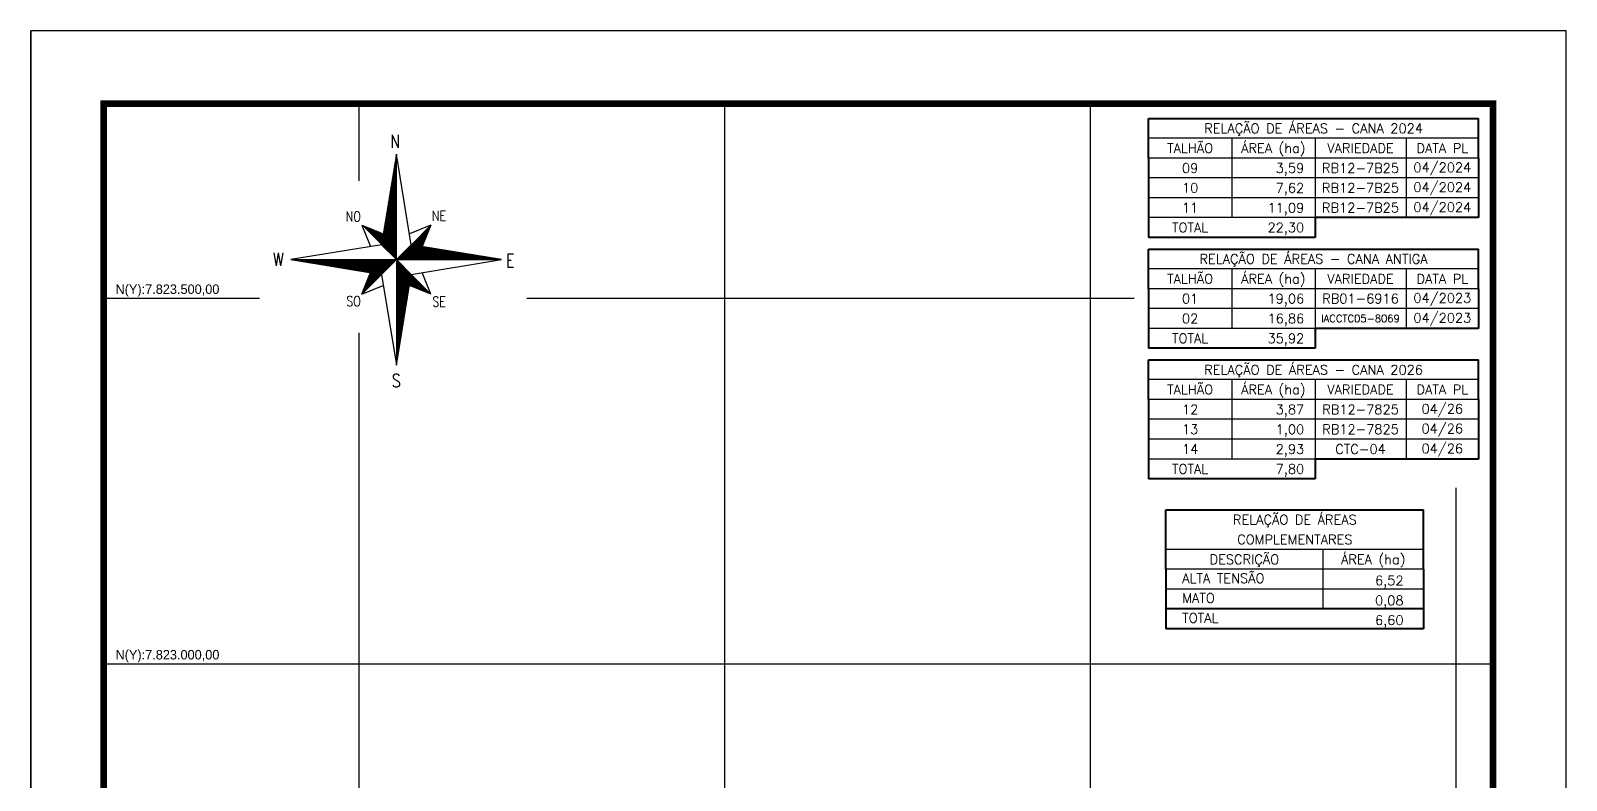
# Model space of a CAD drawing. Extents: x 735951 to 738051, y 7820896 to 7823866.
# Drawn here: x 735951 to 738051, y 7822841 to 7823866 of the extents above; entities that cross this region are included whole.
import ezdxf
from ezdxf.enums import TextEntityAlignment as Align

# ---------------------------------------------------------------- set-up
doc = ezdxf.new("R2010")
doc.units = 0
doc.header["$MEASUREMENT"] = 0
doc.linetypes.add('LIN0', pattern=[0])
for name, color, linetype in [('MALHA', 8, 'Continuous'), ('MARGEM', 5, 'Continuous'), ('QUADRO_DE_AREAS_CANA_2026', 7, 'Continuous'), ('QUADRO_DE_AREAS_CANA_ANTIGA', 7, 'Continuous'), ('QUADRO_DE_AREAS_COMPLEMENTARES', 7, 'Continuous'), ('SETA_NORTE', 3, 'Continuous')]:
    doc.layers.add(name, color=color, linetype=linetype)
doc.styles.add('ROMANS', font='romans')
doc.styles.add('Simplex', font='simplex.shx')

# ---------------------------------------------------------------- blocks, each defined once
blk = doc.blocks.new('A$C309442C0')
at = {"layer": 'SETA_NORTE', "linetype": 'Continuous'}
h = blk.add_hatch(dxfattribs=at)
h.set_pattern_fill('ANSI31', color=256, scale=0.1375, angle=-90, style=0)
h.set_pattern_definition([(315, (-215853.3434, 13873.16845), (0.3086963042, 0.3086963042), [])])
h.paths.add_polyline_path([(73.5, 97.4), (74.7, 104.9), (60, 110.8)])
h = blk.add_hatch(dxfattribs=at)
h.set_pattern_fill('ANSI31', color=256, scale=0.1375, angle=180, style=0)
h.set_pattern_definition([(225, (13869.59828, 216024.21475), (0.3086963042, -0.3086963042), [])])
h.paths.add_polyline_path([(93.8, 97.4), (101.4, 96.2), (107.3, 110.8)])
h = blk.add_hatch(dxfattribs=at)
h.set_pattern_fill('ANSI31', color=256, scale=0.1375, style=0)
h.set_pattern_definition([(45, (-13702.2971, -215849.77324), (-0.3086963042, 0.3086963042), [])])
h.paths.add_polyline_path([(73.5, 77), (65.9, 78.3), (60, 63.6)])
h = blk.add_hatch(dxfattribs=at)
h.set_pattern_fill('ANSI31', color=256, scale=0.1375, angle=90, style=0)
h.set_pattern_definition([(135, (216020.6446, -13698.72693), (-0.3086963042, -0.3086963042), [])])
h.paths.add_polyline_path([(93.8, 77), (92.6, 69.5), (107.3, 63.6)])
for p, q in [((83.4, 157.5), (83.7, 157.8)), ((83.5, 158.3), (83.7, 158.4)), ((83.6, 159), (83.7, 159.1)), ((81.3, 145.3), (83.7, 147.6)), ((81.5, 146.1), (83.7, 148.2)), ((81.6, 146.8), (83.7, 148.9)), ((81.7, 147.6), (83.7, 149.5)), ((81.8, 148.3), (83.7, 150.1)), ((82, 149.1), (83.7, 150.8)), ((82.1, 149.9), (83.7, 151.4)), ((82.2, 150.6), (83.7, 152.1)), ((82.3, 151.4), (83.7, 152.7)), ((82.5, 152.2), (83.7, 153.3)), ((82.6, 152.9), (83.7, 154)), ((82.7, 153.7), (83.7, 154.6)), ((82.9, 154.4), (83.7, 155.2)), ((83, 155.2), (83.7, 155.9)), ((83.1, 156), (83.7, 156.5)), ((83.2, 156.7), (83.7, 157.2)), ((79.2, 132.3), (83.7, 136.8)), ((79.3, 133.1), (83.7, 137.4)), ((79.5, 133.8), (83.7, 138)), ((79.6, 134.6), (83.7, 138.7)), ((79.7, 135.4), (83.7, 139.3)), ((79.8, 136.1), (83.7, 140)), ((80, 136.9), (83.7, 140.6)), ((80.1, 137.7), (83.7, 141.2)), ((80.2, 138.4), (83.7, 141.9)), ((80.3, 139.2), (83.7, 142.5)), ((80.5, 139.9), (83.7, 143.1)), ((80.6, 140.7), (83.7, 143.8)), ((80.7, 141.5), (83.7, 144.4)), ((80.8, 142.2), (83.7, 145)), ((81, 143), (83.7, 145.7)), ((81.1, 143.8), (83.7, 146.3)), ((81.2, 144.5), (83.7, 147)), ((77.2, 120.1), (83.7, 126.6)), ((77.3, 120.9), (83.7, 127.2)), ((77.4, 121.6), (83.7, 127.8)), ((77.6, 122.4), (83.7, 128.5)), ((77.7, 123.2), (83.7, 129.1)), ((77.8, 123.9), (83.7, 129.8)), ((78, 124.7), (83.7, 130.4)), ((78.1, 125.5), (83.7, 131)), ((78.2, 126.2), (83.7, 131.7)), ((78.3, 127), (83.7, 132.3)), ((78.5, 127.7), (83.7, 132.9)), ((78.6, 128.5), (83.7, 133.6)), ((78.7, 129.3), (83.7, 134.2)), ((78.8, 130), (83.7, 134.9)), ((79, 130.8), (83.7, 135.5)), ((79.1, 131.6), (83.7, 136.1)), ((75.1, 107.2), (83.7, 115.7)), ((75.2, 107.9), (83.7, 116.4)), ((75.3, 108.7), (83.7, 117)), ((75.4, 109.4), (83.7, 117.7)), ((75.6, 110.2), (83.7, 118.3)), ((75.7, 111), (83.7, 118.9)), ((75.8, 111.7), (83.7, 119.6)), ((75.9, 112.5), (83.7, 120.2)), ((76.1, 113.3), (83.7, 120.8)), ((76.2, 114), (83.7, 121.5)), ((76.3, 114.8), (83.7, 122.1)), ((76.4, 115.5), (83.7, 122.8)), ((76.6, 116.3), (83.7, 123.4)), ((76.7, 117.1), (83.7, 124)), ((76.8, 117.8), (83.7, 124.7)), ((76.9, 118.6), (83.7, 125.3)), ((77.1, 119.4), (83.7, 125.9)), ((60, 110.8), (74.7, 104.9)), ((60, 110.8), (65.9, 96.2)), ((73.5, 97.3), (83.7, 107.5)), ((73.6, 98), (83.7, 108.1)), ((73.7, 98.8), (83.7, 108.7)), ((73.8, 99.5), (83.7, 109.4)), ((73.8, 97), (83.7, 106.8)), ((73.9, 100.3), (83.7, 110)), ((74.1, 101.1), (83.7, 110.6)), ((74.2, 101.8), (83.7, 111.3)), ((74.2, 96.7), (83.7, 106.2)), ((74.3, 102.6), (83.7, 111.9)), ((74.4, 103.3), (83.7, 112.6)), ((74.5, 96.4), (83.7, 105.6)), ((74.6, 104.1), (83.7, 113.2)), ((74.7, 104.9), (83.7, 113.8)), ((74.8, 105.6), (83.7, 114.5)), ((74.9, 106.4), (83.7, 115.1)), ((107.3, 110.8), (92.6, 104.9)), ((107.3, 110.8), (101.4, 96.2)), ((74.8, 96.1), (83.7, 104.9)), ((75.1, 95.7), (83.7, 104.3)), ((75.4, 95.4), (83.7, 103.6)), ((75.8, 95.1), (83.7, 103)), ((76.1, 94.8), (83.7, 102.4)), ((76.4, 94.5), (83.7, 101.7)), ((76.7, 94.2), (83.7, 101.1)), ((77, 93.8), (83.7, 100.5)), ((77.4, 93.5), (83.7, 99.8)), ((77.7, 93.2), (83.7, 99.2)), ((78, 92.9), (83.7, 98.5)), ((78.3, 92.6), (83.7, 97.9)), ((78.6, 92.2), (83.7, 97.3)), ((78.9, 91.9), (83.7, 96.6)), ((79.3, 91.6), (83.7, 96)), ((79.6, 91.3), (83.7, 95.4)), ((79.9, 91), (83.7, 94.7)), ((83.8, 87.2), (94, 97.4)), ((84.4, 87.2), (94.5, 97.3)), ((85.1, 87.2), (95.1, 97.2)), ((85.7, 87.2), (95.6, 97.1)), ((86.3, 87.2), (96.2, 97)), ((87, 87.2), (96.7, 96.9)), ((87.6, 87.2), (97.2, 96.9)), ((88.3, 87.2), (97.8, 96.8)), ((88.9, 87.2), (98.3, 96.7)), ((89.5, 87.2), (98.9, 96.6)), ((90.2, 87.2), (99.4, 96.5)), ((90.8, 87.2), (100, 96.4)), ((91.4, 87.2), (100.5, 96.3)), ((92.1, 87.2), (101.1, 96.2)), ((92.7, 87.2), (101.6, 96.1)), ((93.4, 87.2), (102.2, 96)), ((94, 87.2), (102.7, 96)), ((94.6, 87.2), (103.3, 95.9)), ((95.3, 87.2), (103.8, 95.8)), ((95.9, 87.2), (104.4, 95.7)), ((96.5, 87.2), (104.9, 95.6)), ((97.2, 87.2), (105.5, 95.5)), ((97.8, 87.2), (106, 95.4)), ((98.4, 87.2), (106.5, 95.3)), ((99.1, 87.2), (107.1, 95.2)), ((99.7, 87.2), (107.6, 95.1)), ((100.4, 87.2), (108.2, 95.1)), ((101, 87.2), (108.7, 95)), ((101.6, 87.2), (109.3, 94.9)), ((102.3, 87.2), (109.8, 94.8)), ((102.9, 87.2), (110.4, 94.7)), ((103.5, 87.2), (110.9, 94.6)), ((104.2, 87.2), (111.5, 94.5)), ((11.8, 87.2), (11.8, 87.2)), ((12.3, 87.1), (12.4, 87.2)), ((12.9, 87), (13.1, 87.2)), ((13.4, 86.9), (13.7, 87.2)), ((14, 86.8), (14.4, 87.2)), ((14.5, 86.7), (15, 87.2)), ((15.1, 86.6), (15.6, 87.2)), ((15.6, 86.6), (16.3, 87.2)), ((16.2, 86.5), (16.9, 87.2)), ((16.7, 86.4), (17.5, 87.2)), ((17.2, 86.3), (18.2, 87.2)), ((17.8, 86.2), (18.8, 87.2)), ((18.3, 86.1), (19.5, 87.2)), ((18.9, 86), (20.1, 87.2)), ((19.4, 85.9), (20.7, 87.2)), ((20, 85.8), (21.4, 87.2)), ((20.5, 85.7), (22, 87.2)), ((21.1, 85.7), (22.6, 87.2)), ((21.6, 85.6), (23.3, 87.2)), ((22.2, 85.5), (23.9, 87.2)), ((22.7, 85.4), (24.6, 87.2)), ((23.3, 85.3), (25.2, 87.2)), ((23.8, 85.2), (25.8, 87.2)), ((24.4, 85.1), (26.5, 87.2)), ((24.9, 85), (27.1, 87.2)), ((25.5, 84.9), (27.7, 87.2)), ((26, 84.8), (28.4, 87.2)), ((26.5, 84.8), (29, 87.2)), ((27.1, 84.7), (29.6, 87.2)), ((27.6, 84.6), (30.3, 87.2)), ((28.2, 84.5), (30.9, 87.2)), ((28.7, 84.4), (31.6, 87.2)), ((29.3, 84.3), (32.2, 87.2)), ((29.8, 84.2), (32.8, 87.2)), ((30.4, 84.1), (33.5, 87.2)), ((30.9, 84), (34.1, 87.2)), ((31.5, 83.9), (34.7, 87.2)), ((32, 83.9), (35.4, 87.2)), ((32.6, 83.8), (36, 87.2)), ((33.1, 83.7), (36.7, 87.2)), ((33.7, 83.6), (37.3, 87.2)), ((34.2, 83.5), (37.9, 87.2)), ((34.7, 83.4), (38.6, 87.2)), ((35.3, 83.3), (39.2, 87.2)), ((35.8, 83.2), (39.8, 87.2)), ((36.4, 83.1), (40.5, 87.2)), ((36.9, 83), (41.1, 87.2)), ((37.5, 83), (41.8, 87.2)), ((38, 82.9), (42.4, 87.2)), ((38.6, 82.8), (43, 87.2)), ((39.1, 82.7), (43.7, 87.2)), ((39.7, 82.6), (44.3, 87.2)), ((40.2, 82.5), (44.9, 87.2)), ((40.8, 82.4), (45.6, 87.2)), ((41.3, 82.3), (46.2, 87.2)), ((41.9, 82.2), (46.8, 87.2)), ((42.4, 82.1), (47.5, 87.2)), ((43, 82.1), (48.1, 87.2)), ((43.5, 82), (48.8, 87.2)), ((44, 81.9), (49.4, 87.2)), ((44.6, 81.8), (50, 87.2)), ((45.1, 81.7), (50.7, 87.2)), ((45.7, 81.6), (51.3, 87.2)), ((46.2, 81.5), (51.9, 87.2)), ((46.8, 81.4), (52.6, 87.2)), ((47.3, 81.3), (53.2, 87.2)), ((47.9, 81.2), (53.9, 87.2)), ((48.4, 81.2), (54.5, 87.2)), ((49, 81.1), (55.1, 87.2)), ((49.5, 81), (55.8, 87.2)), ((50.1, 80.9), (56.4, 87.2)), ((50.6, 80.8), (57, 87.2)), ((51.2, 80.7), (57.7, 87.2)), ((51.7, 80.6), (58.3, 87.2)), ((52.3, 80.5), (59, 87.2)), ((52.8, 80.4), (59.6, 87.2)), ((53.3, 80.3), (60.2, 87.2)), ((53.9, 80.3), (60.9, 87.2)), ((54.4, 80.2), (61.5, 87.2)), ((55, 80.1), (62.1, 87.2)), ((55.5, 80), (62.8, 87.2)), ((56.1, 79.9), (63.4, 87.2)), ((56.6, 79.8), (64, 87.2)), ((57.2, 79.7), (64.7, 87.2)), ((57.7, 79.6), (65.3, 87.2)), ((58.3, 79.5), (66, 87.2)), ((58.8, 79.4), (66.6, 87.2)), ((59.4, 79.4), (67.2, 87.2)), ((59.9, 79.3), (67.9, 87.2)), ((83.7, 87.2), (60, 63.6)), ((60.5, 79.2), (68.5, 87.2)), ((61, 79.1), (69.1, 87.2)), ((61.5, 79), (69.8, 87.2)), ((62.1, 78.9), (70.4, 87.2)), ((62.6, 78.8), (71.1, 87.2)), ((63.2, 78.7), (71.7, 87.2)), ((63.7, 78.6), (72.3, 87.2)), ((64.3, 78.5), (73, 87.2)), ((64.8, 78.4), (73.6, 87.2)), ((65.4, 78.4), (74.2, 87.2)), ((65.9, 78.3), (74.9, 87.2)), ((66.5, 78.2), (75.5, 87.2)), ((67, 78.1), (76.2, 87.2)), ((67.6, 78), (76.8, 87.2)), ((68.1, 77.9), (77.4, 87.2)), ((68.7, 77.8), (78.1, 87.2)), ((69.2, 77.7), (78.7, 87.2)), ((69.8, 77.6), (79.3, 87.2)), ((70.3, 77.5), (80, 87.2)), ((70.8, 77.5), (80.6, 87.2)), ((71.4, 77.4), (81.2, 87.2)), ((71.9, 77.3), (81.9, 87.2)), ((72.5, 77.2), (82.5, 87.2)), ((73, 77.1), (83.2, 87.2)), ((80.2, 90.7), (83.7, 94.1)), ((80.5, 90.3), (83.7, 93.4)), ((80.9, 90), (83.7, 92.8)), ((81.2, 89.7), (83.7, 92.2)), ((81.5, 89.4), (83.7, 91.5)), ((81.8, 89.1), (83.7, 90.9)), ((82.1, 88.7), (83.7, 90.3)), ((82.4, 88.4), (83.7, 89.6)), ((82.8, 88.1), (83.7, 89)), ((83.1, 87.8), (83.7, 88.4)), ((83.4, 87.5), (83.7, 87.7)), ((83.7, 87.1), (83.7, 87.1)), ((83.7, 86.4), (84, 86.8)), ((83.7, 85.8), (84.4, 86.5)), ((83.7, 85.2), (84.7, 86.2)), ((83.7, 84.5), (85, 85.9)), ((83.7, 83.9), (85.3, 85.6)), ((83.7, 83.3), (85.6, 85.2)), ((83.7, 82.6), (86, 84.9)), ((83.7, 82), (86.3, 84.6)), ((83.7, 81.3), (86.6, 84.3)), ((104.8, 87.2), (112, 94.4)), ((105.5, 87.2), (112.6, 94.3)), ((106.1, 87.2), (113.1, 94.2)), ((106.7, 87.2), (113.7, 94.1)), ((107.4, 87.2), (114.2, 94.1)), ((108, 87.2), (114.8, 94)), ((108.6, 87.2), (115.3, 93.9)), ((109.3, 87.2), (115.8, 93.8)), ((109.9, 87.2), (116.4, 93.7)), ((110.6, 87.2), (116.9, 93.6)), ((111.2, 87.2), (117.5, 93.5)), ((111.8, 87.2), (118, 93.4)), ((112.5, 87.2), (118.6, 93.3)), ((113.1, 87.2), (119.1, 93.2)), ((113.7, 87.2), (119.7, 93.2)), ((114.4, 87.2), (120.2, 93.1)), ((115, 87.2), (120.8, 93)), ((115.6, 87.2), (121.3, 92.9)), ((116.3, 87.2), (121.9, 92.8)), ((116.9, 87.2), (122.4, 92.7)), ((117.6, 87.2), (123, 92.6)), ((118.2, 87.2), (123.5, 92.5)), ((118.8, 87.2), (124, 92.4)), ((119.5, 87.2), (124.6, 92.3)), ((120.1, 87.2), (125.1, 92.3)), ((120.7, 87.2), (125.7, 92.2)), ((121.4, 87.2), (126.2, 92.1)), ((122, 87.2), (126.8, 92)), ((122.7, 87.2), (127.3, 91.9)), ((123.3, 87.2), (127.9, 91.8)), ((123.9, 87.2), (128.4, 91.7)), ((124.6, 87.2), (129, 91.6)), ((125.2, 87.2), (129.5, 91.5)), ((125.8, 87.2), (130.1, 91.4)), ((126.5, 87.2), (130.6, 91.4)), ((127.1, 87.2), (131.2, 91.3)), ((127.8, 87.2), (131.7, 91.2)), ((128.4, 87.2), (132.3, 91.1)), ((129, 87.2), (132.8, 91)), ((129.7, 87.2), (133.3, 90.9)), ((130.3, 87.2), (133.9, 90.8)), ((130.9, 87.2), (134.4, 90.7)), ((131.6, 87.2), (135, 90.6)), ((132.2, 87.2), (135.5, 90.5)), ((132.8, 87.2), (136.1, 90.5)), ((133.5, 87.2), (136.6, 90.4)), ((134.1, 87.2), (137.2, 90.3)), ((134.8, 87.2), (137.7, 90.2)), ((135.4, 87.2), (138.3, 90.1)), ((136, 87.2), (138.8, 90)), ((136.7, 87.2), (139.4, 89.9)), ((137.3, 87.2), (139.9, 89.8)), ((137.9, 87.2), (140.5, 89.7)), ((138.6, 87.2), (141, 89.6)), ((139.2, 87.2), (141.6, 89.6)), ((139.9, 87.2), (142.1, 89.5)), ((140.5, 87.2), (142.6, 89.4)), ((141.1, 87.2), (143.2, 89.3)), ((141.8, 87.2), (143.7, 89.2)), ((142.4, 87.2), (144.3, 89.1)), ((143, 87.2), (144.8, 89)), ((143.7, 87.2), (145.4, 88.9)), ((144.3, 87.2), (145.9, 88.8)), ((144.9, 87.2), (146.5, 88.7)), ((145.6, 87.2), (147, 88.7)), ((146.2, 87.2), (147.6, 88.6)), ((146.9, 87.2), (148.1, 88.5)), ((147.5, 87.2), (148.7, 88.4)), ((148.1, 87.2), (149.2, 88.3)), ((148.8, 87.2), (149.8, 88.2)), ((149.4, 87.2), (150.3, 88.1)), ((150, 87.2), (150.8, 88)), ((150.7, 87.2), (151.4, 87.9)), ((151.3, 87.2), (151.9, 87.8)), ((152, 87.2), (152.5, 87.8)), ((152.6, 87.2), (153, 87.7)), ((153.2, 87.2), (153.6, 87.6)), ((153.9, 87.2), (154.1, 87.5)), ((154.5, 87.2), (154.7, 87.4)), ((155.1, 87.2), (155.2, 87.3)), ((60, 63.6), (65.9, 78.3)), ((83.7, 80.7), (86.9, 84)), ((83.7, 80.1), (87.2, 83.6)), ((83.7, 79.4), (87.5, 83.3)), ((83.7, 78.8), (87.9, 83)), ((83.7, 78.2), (88.2, 82.7)), ((83.7, 77.5), (88.5, 82.4)), ((83.7, 76.9), (88.8, 82.1)), ((83.7, 76.2), (89.1, 81.7)), ((83.7, 75.6), (89.5, 81.4)), ((83.7, 75), (89.8, 81.1)), ((83.7, 74.3), (90.1, 80.8)), ((83.7, 73.7), (90.4, 80.5)), ((83.7, 73.1), (90.7, 80.1)), ((83.7, 72.4), (91, 79.8)), ((83.7, 71.8), (91.4, 79.5)), ((83.7, 71.2), (91.7, 79.2)), ((83.7, 70.5), (92, 78.9)), ((83.7, 69.9), (92.3, 78.5)), ((83.7, 69.2), (92.6, 78.2)), ((83.7, 68.6), (93, 77.9)), ((83.7, 68), (93.3, 77.6)), ((83.7, 67.3), (93.6, 77.3)), ((83.7, 66.7), (93.8, 76.9)), ((83.7, 66.1), (93.7, 76.1)), ((83.7, 65.4), (93.6, 75.3)), ((83.7, 64.8), (93.4, 74.6)), ((83.7, 64.1), (93.3, 73.8)), ((107.3, 63.6), (101.4, 78.3)), ((60, 63.6), (74.7, 69.5)), ((83.7, 63.5), (93.2, 73)), ((83.7, 62.9), (93.1, 72.3)), ((83.7, 62.2), (92.9, 71.5)), ((83.7, 61.6), (92.8, 70.8)), ((83.7, 61), (92.7, 70)), ((83.7, 60.3), (92.6, 69.2)), ((83.7, 59.7), (92.4, 68.5)), ((83.7, 59), (92.3, 67.7)), ((83.7, 58.4), (92.2, 66.9)), ((83.7, 57.8), (92.1, 66.2)), ((83.7, 57.1), (91.9, 65.4)), ((83.7, 56.5), (91.8, 64.7)), ((83.7, 55.9), (91.7, 63.9)), ((83.7, 55.2), (91.6, 63.1)), ((107.3, 63.6), (92.6, 69.5)), ((83.7, 54.6), (91.4, 62.4)), ((83.7, 54), (91.3, 61.6)), ((83.7, 53.3), (91.2, 60.8)), ((83.7, 52.7), (91.1, 60.1)), ((83.7, 52), (90.9, 59.3)), ((83.7, 51.4), (90.8, 58.6)), ((83.7, 50.8), (90.7, 57.8)), ((83.7, 50.1), (90.5, 57)), ((83.7, 49.5), (90.4, 56.3)), ((83.7, 48.9), (90.3, 55.5)), ((83.7, 48.2), (90.2, 54.7)), ((83.7, 47.6), (90, 54)), ((83.7, 46.9), (89.9, 53.2)), ((83.7, 46.3), (89.8, 52.5)), ((83.7, 45.7), (89.7, 51.7)), ((83.7, 45), (89.5, 50.9)), ((83.7, 44.4), (89.4, 50.2)), ((83.7, 43.8), (89.3, 49.4)), ((83.7, 43.1), (89.2, 48.6)), ((83.7, 42.5), (89, 47.9)), ((83.7, 41.8), (88.9, 47.1)), ((83.7, 41.2), (88.8, 46.3)), ((83.7, 40.6), (88.7, 45.6)), ((83.7, 39.9), (88.5, 44.8)), ((83.7, 39.3), (88.4, 44.1)), ((83.7, 38.7), (88.3, 43.3)), ((83.7, 38), (88.2, 42.5)), ((83.7, 37.4), (88, 41.8)), ((83.7, 36.8), (87.9, 41)), ((83.7, 36.1), (87.8, 40.2)), ((83.7, 35.5), (87.7, 39.5)), ((83.7, 34.8), (87.5, 38.7)), ((83.7, 34.2), (87.4, 38)), ((83.7, 33.6), (87.3, 37.2)), ((83.7, 32.9), (87.2, 36.4)), ((83.7, 32.3), (87, 35.7)), ((83.7, 31.7), (86.9, 34.9)), ((83.7, 31), (86.8, 34.1)), ((83.7, 30.4), (86.7, 33.4)), ((83.7, 29.7), (86.5, 32.6)), ((83.7, 29.1), (86.4, 31.9)), ((83.7, 28.5), (86.3, 31.1)), ((83.7, 27.8), (86.2, 30.3)), ((83.7, 27.2), (86, 29.6)), ((83.7, 26.6), (85.9, 28.8)), ((83.7, 25.9), (85.8, 28)), ((83.7, 25.3), (85.6, 27.3)), ((83.7, 24.6), (85.5, 26.5)), ((83.7, 24), (85.4, 25.8)), ((83.7, 23.4), (85.3, 25)), ((83.7, 22.7), (85.1, 24.2)), ((83.7, 22.1), (85, 23.5)), ((83.7, 21.5), (84.9, 22.7)), ((83.7, 20.8), (84.8, 21.9)), ((83.7, 20.2), (84.6, 21.2)), ((83.7, 19.6), (84.5, 20.4)), ((83.7, 18.9), (84.4, 19.7)), ((83.7, 18.3), (84.3, 18.9)), ((83.7, 17.6), (84.1, 18.1)), ((83.7, 17), (84, 17.4)), ((83.7, 16.4), (83.9, 16.6)), ((83.7, 15.7), (83.8, 15.8))]:
    blk.add_line(p, q, dxfattribs=at)
blk.add_lwpolyline([(93.8, 77), (155.7, 87.2), (93.8, 97.4), (83.7, 159.3), (73.5, 97.4), (11.6, 87.2), (73.5, 77), (83.7, 15.1)], close=True, dxfattribs=at)
for points in [[(83.7, 87.2), (83.7, 159.3)], [(83.7, 87.2), (73.5, 97.4)], [(83.7, 87.2), (93.8, 97.4)], [(11.6, 87.2), (155.7, 87.2)], [(83.7, 87.2), (73.5, 77)], [(83.7, 87.2), (93.8, 77)], [(83.7, 87.2), (83.7, 15.1)]]:
    blk.add_lwpolyline(points, dxfattribs=at)
at = {"layer": 'SETA_NORTE', "color": 7, "lineweight": 30, "style": 'ROMANS', "width": 0.8}
for s, height, p in [('N ', 8.94, (79.5, 163.6)), ('NO', 6.88, (49.1, 113.2)), ('NE', 6.87, (108, 113.7)), ('W', 8.94, (-0.7, 82.9)), ('E', 8.94, (158.6, 82.1)), ('SO', 6.88, (49.5, 55.3)), ('SE', 6.87, (108.3, 55)), ('S', 8.94, (80.6, 0))]:
    blk.add_text(s, height=height, dxfattribs=at).set_placement(p)

msp = doc.modelspace()

# ---------------------------------------------------------------- linework, layer by layer
at = {"layer": 'MALHA', "color": 8}
for points in [[(736400, 7823766), (736400, 7823660.6)], [(736900, 7823766), (736900, 7822673.5)], [(737400, 7823766), (737400, 7822537.5)], [(736051.2, 7823500), (736264.1, 7823500)], [(736629.7, 7823500), (737460.5, 7823500)], [(736400, 7823452.5), (736400, 7822326.2)], [(737900, 7823240.6), (737900, 7821606), (737900, 7821231.9)], [(736051.2, 7823000), (737951.2, 7823000)]]:
    msp.add_lwpolyline(points, dxfattribs=at)
at = {"layer": 'MARGEM', "color": 174, "linetype": 'LIN0'}
msp.add_line((735951.2, 7820896), (735951.2, 7823866), dxfattribs=at)
at = {"layer": 'MARGEM', "color": 174, "linetype": 'LIN0', "flags": 128}
msp.add_lwpolyline([(738051.2, 7820896), (738051.2, 7823866), (735951.2, 7823866), (735951.2, 7820896)], close=True, dxfattribs=at)
at = {"layer": 'MARGEM', "color": 174, "linetype": 'LIN0', "const_width": 9.09, "flags": 128}
msp.add_lwpolyline([(737951.2, 7821230.4), (737951.2, 7823766), (736051.2, 7823766), (736051.2, 7821230.4)], close=True, dxfattribs=at)
at = {"layer": 'QUADRO_DE_AREAS_CANA_2026', "color": 174, "linetype": 'ByBlock', "lineweight": 40}
for p, q in [((737479.9, 7823361.5), (737479.9, 7823415.8)), ((737479.9, 7823415.8), (737931.2, 7823415.8)), ((737931.2, 7823361.5), (737931.2, 7823415.8)), ((737479.9, 7823361.5), (737479.9, 7823307.2)), ((737931.2, 7823361.5), (737931.2, 7823280.1)), ((737479.9, 7823307.2), (737479.9, 7823252.9)), ((737707.6, 7823280.1), (737707.6, 7823252.9)), ((737931.2, 7823280.1), (737707.6, 7823280.1)), ((737707.6, 7823252.9), (737479.9, 7823252.9))]:
    msp.add_line(p, q, dxfattribs=at)
at = {"layer": 'QUADRO_DE_AREAS_CANA_2026', "linetype": 'Continuous'}
for p, q in [((737931.2, 7823388.7), (737479.9, 7823388.7)), ((737593.7, 7823388.7), (737593.7, 7823361.5)), ((737707.6, 7823388.7), (737707.6, 7823361.5)), ((737832.1, 7823388.7), (737832.1, 7823361.5)), ((737931.2, 7823361.5), (737479.9, 7823361.5)), ((737593.7, 7823361.5), (737593.7, 7823280.1)), ((737707.6, 7823361.5), (737707.6, 7823280.1)), ((737832.1, 7823361.5), (737832.1, 7823280.1)), ((737931.2, 7823334.4), (737479.9, 7823334.4)), ((737931.2, 7823307.2), (737479.9, 7823307.2)), ((737707.6, 7823280.1), (737479.9, 7823280.1))]:
    msp.add_line(p, q, dxfattribs=at)
at = {"layer": 'QUADRO_DE_AREAS_CANA_ANTIGA', "color": 174, "linetype": 'ByBlock', "lineweight": 40}
for p, q in [((737479.9, 7823691.7), (737479.9, 7823746)), ((737479.9, 7823746), (737931.2, 7823746)), ((737931.2, 7823691.7), (737931.2, 7823746)), ((737479.9, 7823691.7), (737479.9, 7823610.3)), ((737931.2, 7823691.7), (737931.2, 7823610.3)), ((737479.9, 7823610.3), (737479.9, 7823583.2)), ((737707.6, 7823610.3), (737707.6, 7823583.2)), ((737931.2, 7823610.3), (737707.6, 7823610.3)), ((737707.6, 7823583.2), (737479.9, 7823583.2)), ((737479.9, 7823513), (737479.9, 7823567.3)), ((737479.9, 7823567.3), (737931.2, 7823567.3)), ((737931.2, 7823513), (737931.2, 7823567.3)), ((737479.9, 7823513), (737479.9, 7823458.8)), ((737931.2, 7823513), (737931.2, 7823458.8)), ((737479.9, 7823458.8), (737479.9, 7823431.6)), ((737707.6, 7823458.8), (737707.6, 7823431.6)), ((737931.2, 7823458.8), (737707.6, 7823458.8)), ((737707.6, 7823431.6), (737479.9, 7823431.6))]:
    msp.add_line(p, q, dxfattribs=at)
at = {"layer": 'QUADRO_DE_AREAS_CANA_ANTIGA', "linetype": 'Continuous'}
for p, q in [((737931.2, 7823718.9), (737479.9, 7823718.9)), ((737593.7, 7823718.9), (737593.7, 7823610.3)), ((737707.6, 7823718.9), (737707.6, 7823610.3)), ((737832.1, 7823718.9), (737832.1, 7823610.3)), ((737931.2, 7823691.7), (737479.9, 7823691.7)), ((737931.2, 7823664.6), (737479.9, 7823664.6)), ((737931.2, 7823637.4), (737479.9, 7823637.4)), ((737707.6, 7823610.3), (737479.9, 7823610.3)), ((737931.2, 7823540.2), (737479.9, 7823540.2)), ((737593.7, 7823540.2), (737593.7, 7823458.8)), ((737707.6, 7823540.2), (737707.6, 7823458.8)), ((737832.1, 7823540.2), (737832.1, 7823458.8)), ((737931.2, 7823513), (737479.9, 7823513)), ((737931.2, 7823485.9), (737479.9, 7823485.9)), ((737707.6, 7823458.8), (737479.9, 7823458.8))]:
    msp.add_line(p, q, dxfattribs=at)
at = {"layer": 'QUADRO_DE_AREAS_COMPLEMENTARES', "color": 174, "linetype": 'ByBlock', "lineweight": 40}
for p, q in [((737503.8, 7823129.2), (737503.8, 7823210.7)), ((737503.8, 7823210.7), (737856.1, 7823210.7)), ((737856.1, 7823129.2), (737856.1, 7823210.7)), ((737503.8, 7823129.2), (737503.8, 7823075)), ((737856.1, 7823129.2), (737856.1, 7823075)), ((737856.1, 7823075), (737503.8, 7823075)), ((737503.8, 7823075), (737503.8, 7823047.8)), ((737856.1, 7823075), (737856.1, 7823047.8)), ((737856.1, 7823047.8), (737503.8, 7823047.8))]:
    msp.add_line(p, q, dxfattribs=at)
at = {"layer": 'QUADRO_DE_AREAS_COMPLEMENTARES', "linetype": 'Continuous'}
for p, q in [((737856.1, 7823156.4), (737503.8, 7823156.4)), ((737718.2, 7823156.4), (737718.2, 7823075)), ((737856.1, 7823129.2), (737503.8, 7823129.2)), ((737856.1, 7823102.1), (737503.8, 7823102.1))]:
    msp.add_line(p, q, dxfattribs=at)

# ---------------------------------------------------------------- block references
at = {"layer": 'SETA_NORTE', "linetype": 'ByBlock', "xscale": 2, "yscale": 2, "zscale": 2}
msp.add_blockref('A$C309442C0', (736283.9, 7823378.5), dxfattribs=at)

# ---------------------------------------------------------------- texts
at = {"layer": 'MALHA'}
for s, p in [('N(Y):7.823.500,00', (736067.2, 7823502)), ('N(Y):7.823.000,00', (736067.2, 7823002))]:
    msp.add_text(s, height=13, dxfattribs=at).set_placement(p, align=Align.BOTTOM_LEFT)
at = {"layer": 'QUADRO_DE_AREAS_CANA_2026', "linetype": 'Continuous', "style": 'Simplex'}
for s, p in [('RELAÇÃO DE ÁREAS - CANA 2026', (737705.6, 7823402.2)), ('TALHÃO', (737536.8, 7823375.1)), ('ÁREA (ha)', (737650.6, 7823375.1)), ('VARIEDADE', (737769.8, 7823375.1)), ('DATA PL', (737881.7, 7823375.1)), ('12', (737536.8, 7823347.9)), ('RB12-7825', (737769.8, 7823347.9)), ('04/26', (737881.7, 7823348.8)), ('13', (737536.8, 7823320.8)), ('RB12-7825', (737769.8, 7823320.8)), ('04/26', (737881.7, 7823321.7)), ('14', (737536.8, 7823293.7)), ('CTC-04', (737769.8, 7823293.7)), ('04/26', (737881.7, 7823294.5)), ('TOTAL', (737536.8, 7823266.5))]:
    msp.add_text(s, height=13, dxfattribs=at).set_placement(p, align=Align.MIDDLE_CENTER)
for s, p in [('3,87', (737692.8, 7823341.4)), ('1,00', (737692.8, 7823314.2)), ('2,93', (737692.8, 7823287.1)), ('7,80', (737692.8, 7823259.9))]:
    msp.add_text(s, height=13, dxfattribs=at).set_placement(p, align=Align.RIGHT)
at = {"layer": 'QUADRO_DE_AREAS_CANA_ANTIGA', "linetype": 'Continuous', "style": 'Simplex'}
for s, height, p in [('RELAÇÃO DE ÁREAS - CANA 2024', 13, (737705.6, 7823732.4)), ('TALHÃO', 13, (737536.8, 7823705.3)), ('ÁREA (ha)', 13, (737650.6, 7823705.3)), ('VARIEDADE', 13, (737769.8, 7823705.3)), ('DATA PL', 13, (737881.7, 7823705.3)), ('09', 13, (737536.8, 7823678.1)), ('RB12-7B25', 13, (737769.8, 7823678.1)), ('04/2024', 13, (737881.7, 7823679)), ('10', 13, (737536.8, 7823651)), ('RB12-7B25', 13, (737769.8, 7823651)), ('04/2024', 13, (737881.7, 7823651.9)), ('11', 13, (737536.8, 7823623.9)), ('RB12-7B25', 13, (737769.8, 7823623.9)), ('04/2024', 13, (737881.7, 7823624.7)), ('TOTAL', 13, (737536.8, 7823596.7)), ('RELAÇÃO DE ÁREAS - CANA ANTIGA', 13, (737705.6, 7823553.8)), ('TALHÃO', 13, (737536.8, 7823526.6)), ('ÁREA (ha)', 13, (737650.6, 7823526.6)), ('VARIEDADE', 13, (737769.8, 7823526.6)), ('DATA PL', 13, (737881.7, 7823526.6)), ('04/2023', 13, (737881.7, 7823500.4)), ('01', 13, (737536.8, 7823499.5)), ('RB01-6916', 13, (737769.8, 7823499.5)), ('02', 13, (737536.8, 7823472.3)), ('IACCTC05-8069', 10, (737769.8, 7823472.3)), ('04/2023', 13, (737881.7, 7823473.2)), ('TOTAL', 13, (737536.8, 7823445.2))]:
    msp.add_text(s, height=height, dxfattribs=at).set_placement(p, align=Align.MIDDLE_CENTER)
for s, p in [('3,59', (737692.8, 7823671.6)), ('7,62', (737692.8, 7823644.4)), ('11,09', (737692.8, 7823617.3)), ('22,30', (737692.8, 7823590.2)), ('19,06', (737692.8, 7823492.9)), ('16,86', (737692.8, 7823465.8)), ('35,92', (737692.8, 7823438.6))]:
    msp.add_text(s, height=13, dxfattribs=at).set_placement(p, align=Align.RIGHT)
at = {"layer": 'QUADRO_DE_AREAS_COMPLEMENTARES', "linetype": 'Continuous', "style": 'Simplex'}
for s, p in [('RELAÇÃO DE ÁREAS', (737680, 7823197.1)), ('COMPLEMENTARES', (737680, 7823170)), ('DESCRIÇÃO', (737611, 7823142.8)), ('ÁREA (ha)', (737787.2, 7823142.8))]:
    msp.add_text(s, height=13, dxfattribs=at).set_placement(p, align=Align.MIDDLE_CENTER)
for s, p in [('ALTA TENSÃO', (737526, 7823117)), ('MATO', (737526, 7823089.9)), ('TOTAL', (737526, 7823062.7))]:
    msp.add_text(s, height=13, dxfattribs=at).set_placement(p, align=Align.MIDDLE_LEFT)
for s, p in [('6,52', (737828.7, 7823107.4)), ('0,08', (737828.7, 7823080.2)), ('6,60', (737828.7, 7823053.1))]:
    msp.add_text(s, height=13, dxfattribs=at).set_placement(p, align=Align.RIGHT)

doc.saveas('drawing.dxf')
